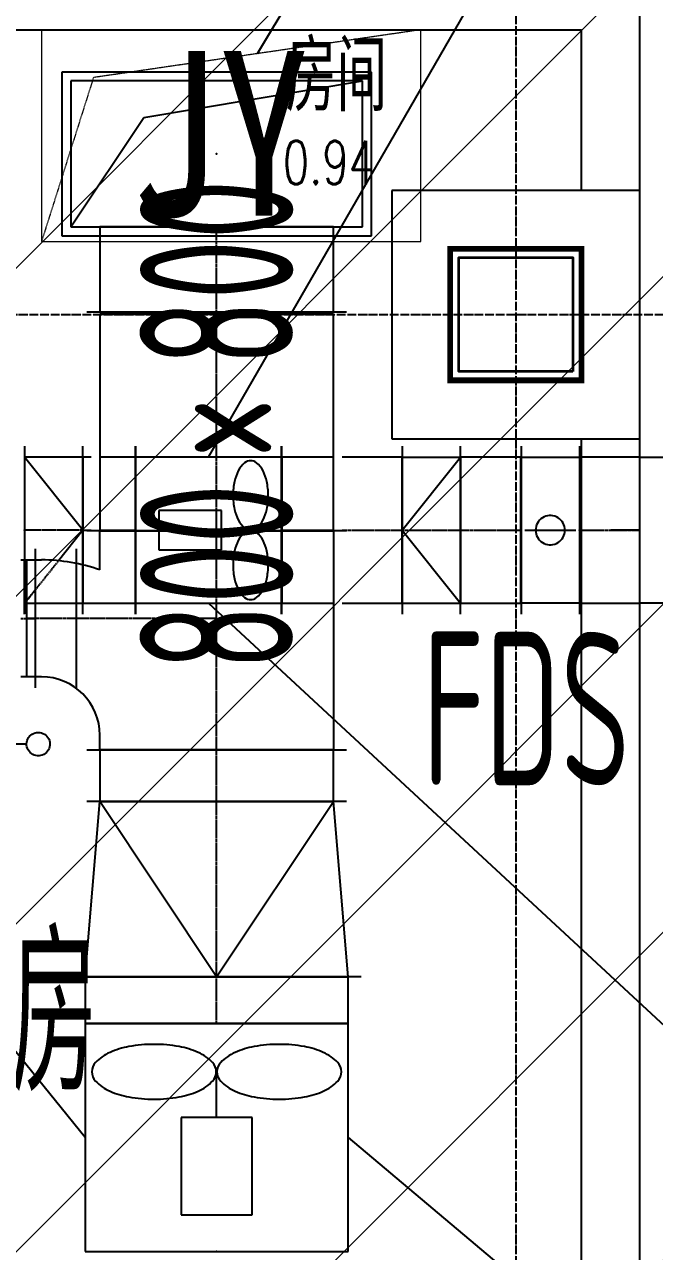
# Model space of a CAD drawing. Extents: x -20827274 to 1300756471, y -549375 to 3431892.
# Drawn here: x -64892 to -62734, y -259468 to -255268 of the extents above; entities that cross this region are included whole.
import ezdxf

# ---------------------------------------------------------------- set-up
doc = ezdxf.new("R2010")
doc.units = 0
doc.header["$LTSCALE"] = 10
for name, pattern in [('CENTER2', [1.125, 0.75, -0.125, 0.125, -0.125]), ('DASH', [0.35, 0.25, -0.1]), ('暖附图底图$0$DASH', [0.35, 0.25, -0.1]), ('暖附图底图$0$DOTE', [2.42, 2, -0.2, 0.02, -0.2])]:
    doc.linetypes.add(name, pattern=pattern)
for name, color, linetype in [('1-zs', 3, 'Continuous'), ('1-暖通标注', 4, 'Continuous'), ('1-标注暖通', 4, 'Continuous'), ('DUCT-加压送风中心线', 5, 'CENTER2'), ('DUCT-加压送风标注', 3, 'Continuous'), ('DUCT-加压送风法兰', 2, 'Continuous'), ('DUCT-加压送风电动阀门', 7, 'Continuous'), ('DUCT-加压送风管', 1, 'Continuous'), ('DUCT-加压送风管端线', 2, 'Continuous'), ('DUCT-排风风口', 7, 'Continuous'), ('DUCT-送风中心线', 5, 'CENTER2'), ('DUCT-送风法兰', 2, 'Continuous'), ('DUCT-送风管', 4, 'Continuous'), ('DUCT-送风管端线', 2, 'Continuous'), ('DUCT-送风管设备', 7, 'Continuous'), ('DUCT-送风阀门', 7, 'Continuous'), ('H-DUCT-加压送风中心线', 5, 'CENTER2'), ('H-DUCT-加压送风法兰', 2, 'Continuous'), ('H-DUCT-加压送风管', 1, 'Continuous'), ('H-DUCT-加压送风管立管', 1, 'Continuous'), ('H-DUCT-加压送风管端线', 2, 'Continuous'), ('H-DUCT-加压送风管设备', 7, 'Continuous'), ('H-暖通设备', 181, 'Continuous'), ('Hvac-Hide', 8, 'DASH'), ('暖附图底图$0$1-标注暖通', 8, 'Continuous'), ('暖附图底图$0$A-COLUMN', 8, 'Continuous'), ('暖附图底图$0$A-ROOM_NAME', 8, 'Continuous'), ('暖附图底图$0$A-WALL', 8, 'Continuous'), ('暖附图底图$0$DOTE', 8, 'Continuous'), ('暖附图底图$0$SPACE', 8, 'Continuous')]:
    doc.layers.add(name, color=color, linetype=linetype)
for name, color, linetype, lineweight in [('F-非人防区', 105, 'Continuous', 15), ('HOLE', 52, 'Continuous', 15), ('暖附图底图$0$HOLE', 8, 'Continuous', 15), ('暖附图底图$0$钢柱', 8, 'Continuous', 35)]:
    doc.layers.add(name, color=color, linetype=linetype, lineweight=lineweight)
doc.styles.add('8B2_02', font='tssdeng.shx', dxfattribs={"width": 0.6, "bigfont": 'TSSDCHN.shx'})
doc.styles.add('暖附图底图$0$8B2_01', font='simhei.ttf', dxfattribs={"width": 0.8})
doc.styles.add('暖附图底图$0$8B2_02', font='tssdeng.shx', dxfattribs={"width": 0.6, "bigfont": 'TSSDCHN.shx'})
doc.styles.add('暖附图底图$0$_TCH_SPACE', font='SIMPLEX', dxfattribs={"height": 5, "bigfont": 'GBCBIG'})

# ---------------------------------------------------------------- blocks, each defined once
blk = doc.blocks.new('$轴流风机$00000011')
for p, q in [((-500, 500, 0), (-500, -500, 0)), ((500, 500, 0), (-500, 500, 0)), ((500, -500, 0), (500, 500, 0)), ((-339.5, 134.7, 0), (-339.5, -134.7, 0)), ((88, 134.7, 0), (-339.5, 134.7, 0)), ((88, -134.7, 0), (88, 134.7, 0)), ((88, 0, 0), (288.5, 0, 0)), ((-339.5, -134.7, 0), (88, -134.7, 0)), ((-500, -500, 0), (500, -500, 0))]:
    blk.add_line(p, q)
for centre, radius, start, end in [((288.5, 410.5, 0), 64.8, 90, 129.1821), ((288.5, 410.5, 0), 64.8, 50.8179, 90), ((355.1, 328.7, 0), 170.3, 129.1821, 153.0603), ((221.9, 328.7, 0), 170.3, 26.9397, 50.8179), ((462.4, 274.2, 0), 290.7, 153.0603, 168.1126), ((114.5, 274.2, 0), 290.7, 11.8874, 26.9397), ((633.1, 238.3, 0), 465, 168.1126, 180), ((-56.1, 238.3, 0), 465, 0, 11.8874), ((633.1, 238.3, 0), 465, 180, 191.8874), ((-56.1, 238.3, 0), 465, 348.1126, 0), ((462.4, 202.4, 0), 290.7, 191.8874, 206.9397), ((114.5, 202.4, 0), 290.7, 333.0603, 348.1126), ((355.1, 147.8, 0), 170.3, 206.9397, 230.8179), ((221.9, 147.8, 0), 170.3, 309.1821, 333.0603), ((288.5, 66.1, 0), 64.8, 230.8179, 270), ((288.5, 66.1, 0), 64.8, 270, 309.1821), ((355.1, -147.8, 0), 170.3, 129.1821, 153.0603), ((288.5, -66.1, 0), 64.8, 90, 129.1821), ((288.5, -66.1, 0), 64.8, 50.8179, 90), ((221.9, -147.8, 0), 170.3, 26.9397, 50.8179), ((462.4, -202.4, 0), 290.7, 153.0603, 168.1126), ((114.5, -202.4, 0), 290.7, 11.8874, 26.9397), ((633.1, -238.3, 0), 465, 168.1126, 180), ((-56.1, -238.3, 0), 465, 0, 11.8874), ((633.1, -238.3, 0), 465, 180, 191.8874), ((-56.1, -238.3, 0), 465, 348.1126, 0), ((462.4, -274.2, 0), 290.7, 191.8874, 206.9397), ((114.5, -274.2, 0), 290.7, 333.0603, 348.1126), ((355.1, -328.7, 0), 170.3, 206.9397, 230.8179), ((221.9, -328.7, 0), 170.3, 309.1821, 333.0603), ((288.5, -410.5, 0), 64.8, 230.8179, 270), ((288.5, -410.5, 0), 64.8, 270, 309.1821)]:
    blk.add_arc(centre, radius, start, end)
for p in [(-500, 0, 0), (500, 0, 0)]:
    blk.add_point(p)
blk = doc.blocks.new('$风口$00000098')
for p, q in [((99.9, 250), (99.9, -250)), ((0, 200), (99.9, 200)), ((0, -200), (0, 200)), ((0, 0), (-100, 0)), ((171.6, 0), (315.1, 0)), ((315.1, 31.5), (500, 0)), ((315.1, 31.5), (315.1, -31.5)), ((315.1, -31.5), (500, 0)), ((99.9, -200), (0, -200))]:
    blk.add_line(p, q)
blk = doc.blocks.new('暖附图底图$0$A$C00330F2E')
at = {"layer": '暖附图底图$0$钢柱', "color": 4, "lineweight": 35}
for points in [[(9075, -81100), (8625, -81100), (8625, -81550), (9075, -81550)], [(9045, -81520), (8655, -81520), (8655, -81130), (9045, -81130)]]:
    blk.add_lwpolyline(points, close=True, dxfattribs=at)
blk = doc.blocks.new('暖附图底图$0$AFSFCS')
at = {"layer": '暖附图底图$0$A-COLUMN'}
for p, q in [((-62783.6, -255835.4), (-63633.6, -255835.4)), ((-63633.6, -255835.4), (-63633.6, -256685.4)), ((-62783.6, -256685.4), (-62783.6, -255835.4)), ((-63633.6, -256685.4), (-62783.6, -256685.4))]:
    blk.add_line(p, q, dxfattribs=at)
at = {"layer": '暖附图底图$0$A-COLUMN', "const_width": 20}
blk.add_lwpolyline([(-63433.6, -256485.4), (-63433.6, -256035.4), (-62983.6, -256035.4), (-62983.6, -256485.4)], close=True, dxfattribs=at)
at = {"layer": '暖附图底图$0$A-WALL'}
for p, q in [((-62783.6, -255835.4), (-62783.6, -255085.4)), ((-67083.6, -255285.4), (-63333.6, -255285.4)), ((-63333.6, -255285.4), (-62983.6, -255285.4)), ((-62983.6, -255835.4), (-62983.6, -255285.4)), ((-62983.6, -261185.4), (-62983.6, -256685.4)), ((-62783.6, -261385.4), (-62783.6, -256685.4))]:
    blk.add_line(p, q, dxfattribs=at)
at = {"layer": '暖附图底图$0$DOTE', "color": 16, "linetype": '暖附图底图$0$DOTE', "ltscale": 1.5}
for p, q in [((-63208.6, -155629.3), (-63208.6, -385768.2)), ((-113117.3, -256260.4), (10791.4, -256260.4))]:
    blk.add_line(p, q, dxfattribs=at)
at = {"layer": '暖附图底图$0$HOLE', "linetype": '暖附图底图$0$DASH'}
blk.add_lwpolyline([(-64833.6, -256010.4), (-63533.6, -256010.4), (-63533.6, -255285.4), (-64833.6, -255285.4)], close=True, dxfattribs=at)
blk.add_lwpolyline([(-63533.6, -255285.4), (-64655.6, -255449.1), (-64833.6, -256010.4)], dxfattribs=at)
blk.add_blockref('暖附图底图$0$A$C00330F2E', (-72058.6, -174935.4))
at = {"layer": '暖附图底图$0$A-ROOM_NAME', "color": 1, "style": '暖附图底图$0$8B2_01', "width": 0.8}
blk.add_text('JY', height=563.29, dxfattribs=at).set_placement((-64531.2, -255921.9))
at = {"layer": '暖附图底图$0$A-ROOM_NAME', "style": '暖附图底图$0$8B2_02', "width": 0.6}
blk.add_text('加压机房', height=525, dxfattribs=at).set_placement((-65838.2, -258919.4))
at = {"layer": '暖附图底图$0$SPACE', "style": '暖附图底图$0$_TCH_SPACE'}
blk.add_text('房间', height=241.13, dxfattribs=at).set_placement((-63996.8, -255564.7))
at = {"layer": '暖附图底图$0$SPACE', "style": '暖附图底图$0$_TCH_SPACE', "width": 0.705882}
blk.add_text('0.94', height=148.75, dxfattribs=at).set_placement((-64006.4, -255814.1))
blk = doc.blocks.new('暖附图底图')
at = {"layer": '暖附图底图$0$1-标注暖通', "linetype": '暖附图底图$0$DASH'}
blk.add_blockref('暖附图底图$0$AFSFCS', (500000, 0), dxfattribs=at)

msp = doc.modelspace()

# ---------------------------------------------------------------- hatches: boundary and pattern name
at = {"layer": 'F-非人防区'}
h = msp.add_hatch(dxfattribs=at)
h.set_pattern_fill('ANSI31', color=8, scale=500)
h.set_pattern_definition([(45, (-67108.6, 126739.6), (-561.266, 561.266), [])])
edge = h.paths.add_edge_path()
edge.add_line((26041.4, -160910.4), (26041.4, -174910.4))
edge.add_line((26041.4, -174910.4), (44466.4, -174910.4))
edge.add_line((44466.4, -174910.4), (44466.4, -230535.4))
edge.add_line((44466.4, -230535.4), (29591.4, -230535.4))
edge.add_line((29591.4, -230535.4), (29591.4, -228585.4))
edge.add_line((29591.4, -228585.4), (32466.4, -228585.4))
edge.add_line((32466.4, -228585.4), (32466.4, -223185.4))
edge.add_line((32466.4, -223185.4), (6116.4, -223185.4))
edge.add_line((6116.4, -223185.4), (6116.4, -236210.4))
edge.add_line((6116.4, -236210.4), (5916.4, -236210.4))
edge.add_line((5916.4, -236210.4), (5921.1, -289912.2))
edge.add_line((5921.1, -289912.2), (35191.4, -289912.2))
edge.add_line((35191.4, -289912.2), (35191.4, -296310.4))
edge.add_line((35191.4, -296310.4), (35041.4, -296310.4))
edge.add_line((35041.4, -296310.4), (35041.4, -296910.4))
edge.add_line((35041.4, -296910.4), (35641.4, -296910.4))
edge.add_line((35641.4, -296910.4), (44736.4, -305099.6))
edge.add_line((44736.4, -305099.6), (22456.5, -329844))
edge.add_line((22456.5, -329844), (22456.5, -340006.4))
edge.add_line((22456.5, -340006.4), (-13248.1, -379660.4))
edge.add_line((-13248.1, -379660.4), (-90108.6, -379660.4))
edge.add_line((-90108.6, -379660.4), (-90108.6, -373660.4))
edge.add_line((-90108.6, -373660.4), (-91358.6, -373660.4))
edge.add_arc((-91358.6, -361660.4), 12000, 180, 270, ccw=False)
edge.add_line((-103358.6, -361660.4), (-103358.6, -333450.4))
edge.add_line((-103358.6, -333450.4), (-95358.6, -333436.6))
edge.add_line((-95358.6, -333436.6), (-95358.6, -160610.4))
edge.add_line((-95358.6, -160610.4), (-86333.4, -160610.4))
edge.add_line((-86333.4, -160610.4), (-86333.6, -149790))
edge.add_line((-86333.6, -149790), (-73433.4, -149790))
edge.add_line((-73433.4, -149790), (-73433.4, -160610.4))
edge.add_line((-73433.4, -160610.4), (26041.4, -160910.4))

# ---------------------------------------------------------------- linework, layer by layer
at = {"layer": '1-暖通标注'}
msp.add_line((-61461.1, -250988.1), (-64094.6, -255367.3), dxfattribs=at)
at = {"layer": '1-暖通标注', "color": 2}
for p, q in [((-64261.4, -256748.5, 0), (-61714.9, -252337.9, 0)), ((-64683.6, -259077.5, 0), (-69201.1, -253517.7))]:
    msp.add_line(p, q, dxfattribs=at)
at = {"layer": 'DUCT-加压送风中心线'}
for p, q in [((-64233.6, -257000.1), (-64233.6, -256260.4)), ((-64233.6, -257300.3), (-64233.6, -257000.3)), ((-64904.8, -257300.3), (-64854.8, -257300.3)), ((-64233.6, -257300.3), (-64883.6, -257300.3)), ((-64233.6, -257750.3), (-64233.6, -257300.3)), ((-64233.6, -257926.7), (-64233.6, -257750.5)), ((-64233.6, -258526.9), (-64233.6, -257926.9)), ((-64233.6, -258687.5), (-64233.6, -258527.1))]:
    msp.add_line(p, q, dxfattribs=at)
at = {"layer": 'DUCT-加压送风法兰'}
for p, q in [((-63788.6, -256252.6), (-64678.6, -256252.6)), ((-63788.6, -257000.2), (-64678.6, -257000.2)), ((-64854.7, -257537.8), (-64854.7, -257062.8)), ((-64714.5, -257062.8), (-64714.5, -257537.8)), ((-64678.6, -257750.4), (-63788.6, -257750.4)), ((-63788.6, -257926.8), (-64678.6, -257926.8)), ((-63738.6, -258527), (-64728.6, -258527))]:
    msp.add_line(p, q, dxfattribs=at)
at = {"layer": 'DUCT-加压送风法兰', "color": 18, "true_color": 0x000000}
for p in [(-64233.6, -256252.5, 2000), (-64233.6, -256252.7, 2000), (-64233.6, -257000.1), (-64233.6, -257000.3), (-64854.8, -257300.3, 6000), (-64854.6, -257300.3, 6000), (-64714.6, -257300.3, 6000), (-64714.4, -257300.3, 6000), (-64233.6, -257750.3), (-64233.6, -257750.5), (-64233.6, -257926.7), (-64233.6, -257926.9), (-64233.6, -258526.9), (-64233.6, -258527.1)]:
    msp.add_point(p, dxfattribs=at)
at = {"layer": 'DUCT-加压送风电动阀门'}
for p, q in [((-64882.8, -257718.1), (-64880.7, -257713)), ((-64880.7, -257713), (-64878, -257708.1)), ((-64878, -257708.1), (-64874.5, -257703.7)), ((-64874.5, -257703.7), (-64870.5, -257699.9)), ((-64870.5, -257699.9), (-64866, -257696.6)), ((-64866, -257696.6), (-64861.1, -257694)), ((-64861.1, -257694), (-64855.8, -257692.1)), ((-64855.8, -257692.1), (-64850.4, -257690.9)), ((-64850.4, -257690.9), (-64844.8, -257690.5)), ((-64844.8, -257690.5), (-64839.2, -257690.9)), ((-64839.2, -257690.9), (-64833.8, -257692.1)), ((-64833.8, -257692.1), (-64828.5, -257694)), ((-64828.5, -257694), (-64823.6, -257696.6)), ((-64823.6, -257696.6), (-64819.1, -257699.9)), ((-64819.1, -257699.9), (-64815.1, -257703.7)), ((-64815.1, -257703.7), (-64811.6, -257708.1)), ((-64811.6, -257708.1), (-64808.8, -257713)), ((-64808.8, -257713), (-64806.7, -257718.1)), ((-64884.8, -257730.5), (-64984.8, -257730.5)), ((-64884.8, -257729.1), (-64884.2, -257723.6)), ((-64884.6, -257734.7), (-64884.8, -257729.1)), ((-64883.6, -257740.2), (-64884.6, -257734.7)), ((-64884.2, -257723.6), (-64882.8, -257718.1)), ((-64881.9, -257745.5), (-64883.6, -257740.2)), ((-64879.4, -257750.5), (-64881.9, -257745.5)), ((-64876.3, -257755.1), (-64879.4, -257750.5)), ((-64872.6, -257759.3), (-64876.3, -257755.1)), ((-64813.3, -257755.1), (-64817, -257759.3)), ((-64810.1, -257750.5), (-64813.3, -257755.1)), ((-64807.7, -257745.5), (-64810.1, -257750.5)), ((-64806, -257740.2), (-64807.7, -257745.5)), ((-64806.7, -257718.1), (-64805.4, -257723.6)), ((-64805, -257734.7), (-64806, -257740.2)), ((-64805.4, -257723.6), (-64804.8, -257729.1)), ((-64804.8, -257729.1), (-64805, -257734.7)), ((-64868.3, -257762.9), (-64872.6, -257759.3)), ((-64863.6, -257765.8), (-64868.3, -257762.9)), ((-64858.5, -257768.1), (-64863.6, -257765.8)), ((-64853.1, -257769.6), (-64858.5, -257768.1)), ((-64847.6, -257770.4), (-64853.1, -257769.6)), ((-64842, -257770.4), (-64847.6, -257770.4)), ((-64836.5, -257769.6), (-64842, -257770.4)), ((-64831.1, -257768.1), (-64836.5, -257769.6)), ((-64826, -257765.8), (-64831.1, -257768.1)), ((-64821.3, -257762.9), (-64826, -257765.8)), ((-64817, -257759.3), (-64821.3, -257762.9))]:
    msp.add_line(p, q, dxfattribs=at)
at = {"layer": 'DUCT-加压送风管'}
for p, q in [((-63833.6, -256260.4), (-64633.6, -256260.4)), ((-64633.6, -256260.4), (-64633.6, -257000.1)), ((-63833.6, -257000.1), (-63833.6, -256260.4)), ((-64633.6, -257000.1), (-63833.6, -257000.1)), ((-64633.6, -257134.6), (-64633.6, -257000.3)), ((-63833.6, -257000.3), (-63833.6, -257700.3)), ((-64904.8, -257100.3), (-64854.8, -257100.3)), ((-64854.8, -257100.3), (-64833.6, -257100.3)), ((-64854.8, -257500.3), (-64904.8, -257500.3)), ((-64833.6, -257500.3), (-64854.8, -257500.3)), ((-64633.6, -257750.3), (-64633.6, -257700.3)), ((-63833.6, -257700.3), (-63833.6, -257750.3)), ((-63833.6, -257750.5), (-64633.6, -257750.5)), ((-64633.6, -257750.5), (-64633.6, -257926.7)), ((-63833.6, -257926.7), (-63833.6, -257750.5)), ((-64683.6, -258526.9), (-64633.6, -257926.9)), ((-64633.6, -257926.7), (-63833.6, -257926.7)), ((-64233.6, -258526.9), (-64633.6, -257926.9)), ((-64233.6, -258526.9), (-63833.6, -257926.9)), ((-63783.6, -258526.9), (-63833.6, -257926.9)), ((-63783.6, -258527.1), (-64683.6, -258527.1)), ((-64683.6, -258527.1), (-64683.6, -258687.5)), ((-63783.6, -258687.5), (-63783.6, -258527.1)), ((-64683.6, -258687.5), (-63783.6, -258687.5))]:
    msp.add_line(p, q, dxfattribs=at)
for radius, start in [(600, 70.5288), (200, 360)]:
    msp.add_arc((-64833.6, -257700.3), radius, start, 90, dxfattribs=at)
at = {"layer": 'DUCT-加压送风管', "color": 18, "true_color": 0x000000}
for p in [(-64233.6, -257000.3), (-64883.6, -257300.3, 6000), (-64854.8, -257300.3, 6000), (-64233.6, -257750.3), (-64233.6, -257926.9), (-64233.6, -258526.9)]:
    msp.add_point(p, dxfattribs=at)
at = {"layer": 'DUCT-加压送风管端线'}
for p, q in [((-64633.6, -257000.3), (-63833.6, -257000.3)), ((-64854.8, -257100.3), (-64854.8, -257500.3)), ((-63833.6, -257750.3), (-64633.6, -257750.3)), ((-63833.6, -257926.9), (-64633.6, -257926.9)), ((-64683.6, -258526.9), (-63783.6, -258526.9))]:
    msp.add_line(p, q, dxfattribs=at)
at = {"layer": 'DUCT-送风中心线'}
for p, q in [((-64691.7, -256998.5), (-64891.7, -256998.5)), ((-64691.5, -256998.5), (-64663.6, -256998.5)), ((-63803.6, -256998.5), (-63598.4, -256998.5)), ((-63598.2, -256998.5), (-63398.2, -256998.5)), ((-63398, -256998.5), (-63191, -256998.5)), ((-62990.6, -256998.5), (-62783.6, -256998.5))]:
    msp.add_line(p, q, dxfattribs=at)
at = {"layer": 'DUCT-送风法兰'}
for p, q in [((-64891.8, -256711), (-64891.8, -257100.3)), ((-64691.6, -257286), (-64691.6, -256711)), ((-63598.3, -256711), (-63598.3, -257286)), ((-63398.1, -257286), (-63398.1, -256711)), ((-63190.9, -256711), (-63190.9, -257286)), ((-62990.7, -256711), (-62990.7, -257286)), ((-64511.9, -257000.3), (-64511.9, -257000.1)), ((-64010.9, -257000.1), (-64010.9, -257000.3))]:
    msp.add_line(p, q, dxfattribs=at)
at = {"layer": 'DUCT-送风法兰', "color": 18, "true_color": 0x000000}
for p in [(-64891.7, -256998.5, -1000), (-64691.7, -256998.5, -1000), (-64691.5, -256998.5, -1000), (-64512, -256998.5, -1000), (-64511.8, -256998.5, -1000), (-64011, -256998.5, -1000), (-64010.8, -256998.5, -1000), (-63598.4, -256998.5, -1000), (-63598.2, -256998.5, -1000), (-63398.2, -256998.5, -1000), (-63398, -256998.5, -1000), (-63191, -256998.5, -1000), (-63190.8, -256998.5, -1000), (-62990.8, -256998.5, -1000), (-62990.6, -256998.5, -1000)]:
    msp.add_point(p, dxfattribs=at)
at = {"layer": 'DUCT-送风管'}
for p, q in [((-64691.7, -256748.5), (-64891.7, -256748.5)), ((-64691.7, -256998.5), (-64891.7, -256748.5)), ((-64663.6, -256748.5), (-64691.5, -256748.5)), ((-64691.5, -256748.5), (-64691.5, -257248.5)), ((-63598.4, -256748.5), (-63803.6, -256748.5)), ((-63598.4, -257248.5), (-63598.4, -256748.5)), ((-63598.2, -256748.5), (-63398.2, -256748.5)), ((-63598.2, -256998.5), (-63398.2, -256748.5)), ((-63191, -256748.5), (-63398, -256748.5)), ((-63398, -256748.5), (-63398, -257248.5)), ((-63191, -257248.5), (-63191, -256748.5)), ((-63190.8, -256748.5), (-62990.8, -256748.5)), ((-62783.6, -256748.5), (-62990.6, -256748.5)), ((-62990.6, -256748.5), (-62990.6, -257248.5)), ((-62783.6, -257248.5), (-62783.6, -256748.5)), ((-64691.7, -256998.5), (-64775.4, -257103.1)), ((-63598.2, -256998.5), (-63398.2, -257248.5)), ((-63803.6, -257248.5), (-63598.4, -257248.5)), ((-63598.2, -257248.5), (-63398.2, -257248.5)), ((-63398, -257248.5), (-63191, -257248.5)), ((-62990.8, -257248.5), (-63190.8, -257248.5)), ((-62990.6, -257248.5), (-62783.6, -257248.5))]:
    msp.add_line(p, q, dxfattribs=at)
at = {"layer": 'DUCT-送风管', "color": 18, "true_color": 0x000000}
for p in [(-64891.7, -256998.5, -1000), (-64691.7, -256998.5, -1000), (-64511.8, -256998.5, -1000), (-64511.6, -256998.5, -1000), (-64011.2, -256998.5, -1000), (-64011, -256998.5, -1000), (-63598.2, -256998.5, -1000), (-63398.2, -256998.5, -1000)]:
    msp.add_point(p, dxfattribs=at)
at = {"layer": 'DUCT-送风管端线'}
for p, q in [((-64891.7, -256748.5), (-64891.7, -257100.3)), ((-64691.7, -257248.5), (-64691.7, -256748.5)), ((-63598.2, -256748.5), (-63598.2, -257248.5)), ((-63398.2, -257248.5), (-63398.2, -256748.5)), ((-63190.8, -256748.5), (-63190.8, -257248.5)), ((-62990.8, -256748.5), (-62990.8, -257248.5)), ((-64511.8, -257000.1), (-64511.8, -257000.3)), ((-64511.6, -257000.3), (-64511.6, -257000.1)), ((-64011.2, -257000.1), (-64011.2, -257000.3)), ((-64011, -257000.3), (-64011, -257000.1))]:
    msp.add_line(p, q, dxfattribs=at)
at = {"layer": 'DUCT-送风阀门'}
for p, q in [((-63117.6, -256956.3), (-63122.7, -256959.9)), ((-63112.1, -256953.2), (-63117.6, -256956.3)), ((-63106.3, -256950.9), (-63112.1, -256953.2)), ((-63100.2, -256949.4), (-63106.3, -256950.9)), ((-63093.9, -256948.6), (-63100.2, -256949.4)), ((-63087.7, -256948.6), (-63093.9, -256948.6)), ((-63081.4, -256949.4), (-63087.7, -256948.6)), ((-63075.4, -256950.9), (-63081.4, -256949.4)), ((-63069.5, -256953.2), (-63075.4, -256950.9)), ((-63064, -256956.3), (-63069.5, -256953.2)), ((-63058.9, -256959.9), (-63064, -256956.3)), ((-63178.3, -256998.5), (-63003.3, -256998.5)), ((-63140.4, -256992.2), (-63140.8, -256998.5)), ((-63140.8, -256998.5), (-63140.4, -257004.7)), ((-63139.2, -256986), (-63140.4, -256992.2)), ((-63137.3, -256980.1), (-63139.2, -256986)), ((-63134.6, -256974.4), (-63137.3, -256980.1)), ((-63131.3, -256969.1), (-63134.6, -256974.4)), ((-63127.3, -256964.2), (-63131.3, -256969.1)), ((-63122.7, -256959.9), (-63127.3, -256964.2)), ((-63054.4, -256964.2), (-63058.9, -256959.9)), ((-63050.4, -256969.1), (-63054.4, -256964.2)), ((-63047, -256974.4), (-63050.4, -256969.1)), ((-63044.3, -256980.1), (-63047, -256974.4)), ((-63042.4, -256986), (-63044.3, -256980.1)), ((-63041.2, -256992.2), (-63042.4, -256986)), ((-63040.8, -256998.5), (-63041.2, -256992.2)), ((-63041.2, -257004.7), (-63040.8, -256998.5)), ((-63140.4, -257004.7), (-63139.2, -257010.9)), ((-63139.2, -257010.9), (-63137.3, -257016.9)), ((-63137.3, -257016.9), (-63134.6, -257022.6)), ((-63134.6, -257022.6), (-63131.3, -257027.9)), ((-63131.3, -257027.9), (-63127.3, -257032.7)), ((-63127.3, -257032.7), (-63122.7, -257037)), ((-63122.7, -257037), (-63117.6, -257040.7)), ((-63117.6, -257040.7), (-63112.1, -257043.7)), ((-63069.5, -257043.7), (-63064, -257040.7)), ((-63064, -257040.7), (-63058.9, -257037)), ((-63058.9, -257037), (-63054.4, -257032.7)), ((-63054.4, -257032.7), (-63050.4, -257027.9)), ((-63050.4, -257027.9), (-63047, -257022.6)), ((-63047, -257022.6), (-63044.3, -257016.9)), ((-63044.3, -257016.9), (-63042.4, -257010.9)), ((-63042.4, -257010.9), (-63041.2, -257004.7)), ((-63112.1, -257043.7), (-63106.3, -257046)), ((-63106.3, -257046), (-63100.2, -257047.6)), ((-63100.2, -257047.6), (-63093.9, -257048.4)), ((-63093.9, -257048.4), (-63087.7, -257048.4)), ((-63087.7, -257048.4), (-63081.4, -257047.6)), ((-63081.4, -257047.6), (-63075.4, -257046)), ((-63075.4, -257046), (-63069.5, -257043.7))]:
    msp.add_line(p, q, dxfattribs=at)
at = {"layer": 'H-DUCT-加压送风中心线'}
msp.add_line((-64233.6, -256252.5), (-64233.6, -255960.4), dxfattribs=at)
at = {"layer": 'H-DUCT-加压送风法兰'}
for p, q in [((-64763.6, -255430.4), (-64763.6, -255990.4)), ((-63703.6, -255430.4), (-64763.6, -255430.4)), ((-63703.6, -255990.4), (-63703.6, -255430.4)), ((-64763.6, -255990.4), (-64633.6, -255990.4)), ((-63833.6, -255990.4), (-63703.6, -255990.4))]:
    msp.add_line(p, q, dxfattribs=at)
at = {"layer": 'H-DUCT-加压送风法兰', "color": 18, "true_color": 0x000000}
for p in [(-64233.6, -255710.4, -0.1), (-64233.6, -255710.4, 0.1), (-64233.6, -259467.5, 2000)]:
    msp.add_point(p, dxfattribs=at)
at = {"layer": 'H-DUCT-加压送风管'}
for p, q in [((-64633.6, -255960.4), (-64633.6, -256252.5)), ((-63833.6, -256252.5), (-63833.6, -255960.4)), ((-64633.6, -256252.5), (-63833.6, -256252.5))]:
    msp.add_line(p, q, dxfattribs=at)
at = {"layer": 'H-DUCT-加压送风管立管'}
for p, q in [((-63733.6, -255460.4), (-64733.6, -255460.4)), ((-64733.6, -255460.4), (-64733.6, -255960.4)), ((-63733.6, -255960.4), (-63733.6, -255460.4)), ((-64733.6, -255960.4), (-63733.6, -255960.4))]:
    msp.add_line(p, q, dxfattribs=at)
at = {"layer": 'H-DUCT-加压送风管端线'}
for p, q in [((-64483.6, -255585.4), (-63733.6, -255460.4)), ((-64733.6, -255960.4), (-64483.6, -255585.4))]:
    msp.add_line(p, q, dxfattribs=at)
at = {"layer": 'H-暖通设备', "linetype": 'Continuous'}
msp.add_line((-64261.4, -257248.5, 0), (-62619, -258769.8), dxfattribs=at)
at = {"layer": 'H-暖通设备'}
msp.add_line((-63783.6, -259077.5, 0), (-62145.8, -260452.6), dxfattribs=at)
at = {"layer": 'HOLE', "linetype": 'DASH'}
msp.add_lwpolyline([(-64833.6, -256010.4), (-63533.6, -256010.4), (-63533.6, -255285.4), (-64833.6, -255285.4)], close=True, dxfattribs=at)
msp.add_lwpolyline([(-63533.6, -255285.4), (-64655.6, -255449.1), (-64833.6, -256010.4)], dxfattribs=at)
at = {"layer": 'Hvac-Hide'}
for p, q in [((-63833.6, -255960.4), (-64633.6, -255960.4)), ((-64633.6, -255990.4), (-63833.6, -255990.4)), ((-64511.9, -256711), (-64511.9, -257000.1)), ((-64511.9, -257000.1), (-64511.9, -256711)), ((-64010.9, -257000.1), (-64010.9, -256711)), ((-64010.9, -256711), (-64010.9, -257000.1)), ((-64512, -256748.5), (-64633.6, -256748.5)), ((-64512, -257000.1), (-64512, -256748.5)), ((-64511.8, -256748.5), (-64511.8, -257000.1)), ((-64511.6, -256748.5), (-64511.8, -256748.5)), ((-64511.6, -257000.1), (-64511.6, -256748.5)), ((-64011, -256748.5), (-64011.2, -256748.5)), ((-64011.2, -256748.5), (-64011.2, -257000.1)), ((-64011, -257000.1), (-64011, -256748.5)), ((-63833.6, -256748.5), (-64010.8, -256748.5)), ((-64010.8, -256748.5), (-64010.8, -257000.1)), ((-64633.6, -256998.5), (-64512, -256998.5)), ((-64511.8, -256998.5), (-64511.6, -256998.5)), ((-64011, -256998.5), (-64011.2, -256998.5)), ((-64010.8, -256998.5), (-63833.6, -256998.5)), ((-64512, -257248.5), (-64512, -257000.3)), ((-64511.9, -257000.3), (-64511.9, -257286)), ((-64511.9, -257286), (-64511.9, -257000.3)), ((-64511.8, -257000.3), (-64511.8, -257248.5)), ((-64511.6, -257248.5), (-64511.6, -257000.3)), ((-64011.2, -257000.3), (-64011.2, -257248.5)), ((-64011, -257248.5), (-64011, -257000.3)), ((-64010.9, -257286), (-64010.9, -257000.3)), ((-64010.9, -257000.3), (-64010.9, -257286)), ((-64010.8, -257000.3), (-64010.8, -257248.5)), ((-64891.8, -257286), (-64891.8, -257100.3)), ((-64891.8, -257100.3), (-64891.8, -257286)), ((-64891.7, -257100.3), (-64891.7, -257248.5)), ((-64883.6, -257500.3), (-64883.6, -257100.3)), ((-64883.6, -257100.3), (-64854.8, -257100.3)), ((-64775.4, -257103.1), (-64883.6, -257238.4)), ((-64854.8, -257202.4), (-64891.7, -257248.5)), ((-64891.7, -257248.5), (-64854.8, -257248.5)), ((-64883.6, -257248.5), (-64691.7, -257248.5)), ((-64691.5, -257248.5), (-64512, -257248.5)), ((-64511.8, -257248.5), (-64511.6, -257248.5)), ((-64011.2, -257248.5), (-64011, -257248.5)), ((-64010.8, -257248.5), (-63833.6, -257248.5)), ((-64854.8, -257300.3), (-64883.6, -257300.3)), ((-64854.8, -257500.3), (-64883.6, -257500.3))]:
    msp.add_line(p, q, dxfattribs=at)

# ---------------------------------------------------------------- block references
at = {"layer": '1-zs'}
msp.add_blockref('暖附图底图', (-500000, 0), dxfattribs=at)
at = {"layer": 'DUCT-排风风口', "color": 2, "yscale": 1.25}
msp.add_blockref('$风口$00000098', (-62783.6, -256998.5, 2600), dxfattribs=at)
at = {"layer": 'DUCT-送风管设备', "color": 2, "xscale": 0.5, "yscale": 0.5, "zscale": 500}
msp.add_blockref('$轴流风机$00000011', (-64261.4, -256998.5), dxfattribs=at)
at = {"layer": 'H-DUCT-加压送风管设备', "xscale": 0.78, "yscale": 0.9, "zscale": 900, "rotation": 90}
msp.add_blockref('$轴流风机$00000011', (-64233.6, -259077.5), dxfattribs=at)

# ---------------------------------------------------------------- texts
at = {"layer": '1-标注暖通', "style": '8B2_02', "width": 0.6}
msp.add_text('FDS', height=525, dxfattribs=at).set_placement((-63529.7, -257871.4))
at = {"layer": 'DUCT-加压送风标注', "color": 2, "style": '8B2_02', "width": 0.6}
for s, p in [('800', (-63971.1, -256436.4)), ('×', (-63971.1, -256751.4)), ('800', (-63971.1, -257478.3))]:
    msp.add_text(s, height=525, rotation=90, dxfattribs=at).set_placement(p)

doc.saveas('drawing.dxf')
